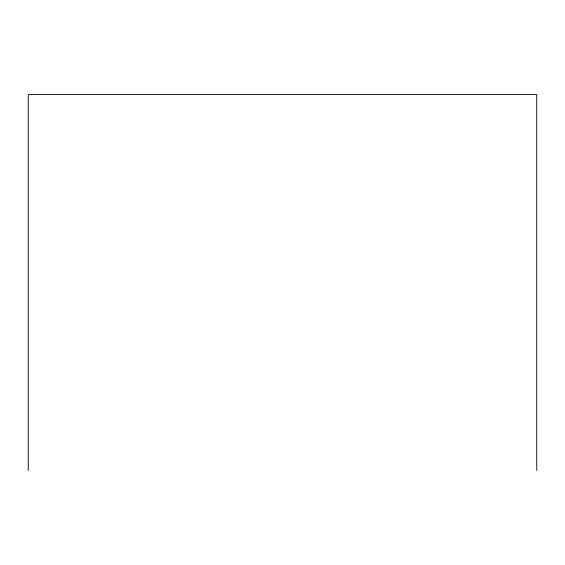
<?xml version="1.0" encoding="UTF-8"?>
<svg xmlns="http://www.w3.org/2000/svg" width="565" height="565" viewBox="0 0 565 565"><rect width="100%" height="100%" fill="white"/><g stroke="black" fill="none" stroke-linecap="round" stroke-linejoin="round"><path stroke-width="0.85" d="M536.75 470.454L536.75 94.546L28.25 94.546L28.25 470.454"/></g></svg>
